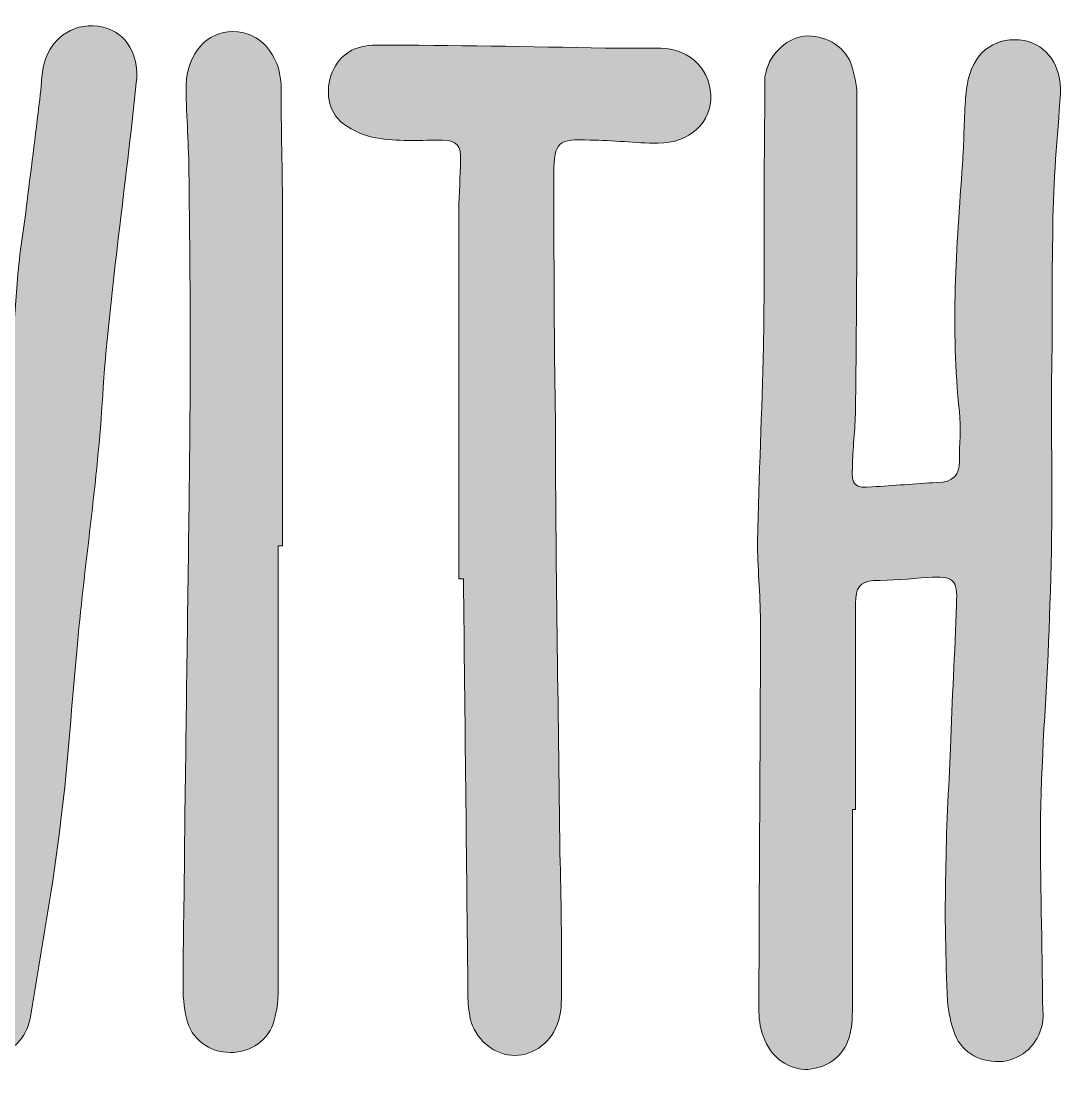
# Model space of a CAD drawing. Header units: inches. Extents: x 72 to 1008, y -925 to -156.
# Drawn here: x 603.3 to 835, y -552.7 to -318.8 of the extents above; entities that cross this region are included whole.
import ezdxf

# ---------------------------------------------------------------- set-up
doc = ezdxf.new("R2010")
doc.units = ezdxf.units.IN
doc.header["$MEASUREMENT"] = 0
doc.layers.add('Layer 1', color=7, linetype='Continuous')

# ---------------------------------------------------------------- blocks, each defined once
blk = doc.blocks.new('block 2')
at = {"layer": 'Layer 1', "true_color": 0xffffff}
h = blk.add_hatch(color=7, dxfattribs=at)
h.dxf.hatch_style = 2
edge = h.paths.add_edge_path()
edge.add_spline(control_points=[(615.84, -457.37), (617.51, -438.57), (620.54, -419.44), (621.54, -400.31), (623.22, -377.83), (626.58, -355.34), (628.93, -332.52), (629.6, -326.48), (626.91, -321.45), (621.54, -320.1), (615.5, -318.76), (610.13, -322.12), (608.45, -328.16), (607.78, -330.84), (607.78, -333.53), (607.45, -336.21), (606.44, -344.27), (605.43, -352.32), (604.43, -360.38), (603.75, -365.75), (602.75, -371.45), (602.41, -377.16), (601.07, -392.6), (600.4, -407.7), (599.06, -423.14), (596.71, -445.29), (594.36, -467.44), (592.01, -489.59), (592.01, -490.26), (592.01, -490.93), (591.67, -491.26), (591.67, -492.27), (591, -492.94), (590.67, -493.61), (590, -492.94), (589.66, -492.61), (589.32, -491.94), (588.99, -491.26), (588.65, -490.59), (588.65, -489.92), (583.96, -473.81), (579.26, -457.7), (574.56, -441.26), (572.88, -435.55), (569.19, -432.2), (564.15, -432.2), (558.45, -432.2), (554.76, -435.55), (553.08, -440.92), (548.71, -457.03), (544.02, -472.81), (539.65, -488.92), (538.98, -490.59), (537.97, -491.94), (536.97, -493.61), (536.63, -491.94), (535.96, -489.92), (535.63, -488.24), (533.95, -471.8), (531.93, -455.69), (530.59, -439.25), (528.58, -418.1), (527.23, -396.96), (525.22, -375.81), (523.88, -360.71), (521.86, -345.61), (519.85, -330.84), (519.52, -328.16), (518.51, -325.81), (516.83, -323.79), (514.15, -320.1), (509.45, -319.1), (505.09, -320.44), (501.06, -321.78), (498.71, -325.47), (498.71, -331.18), (499.72, -340.58), (501.06, -351.32), (502.4, -361.72), (503.07, -367.76), (504.08, -373.47), (504.42, -379.51), (505.76, -394.61), (506.76, -409.71), (508.11, -424.81), (509.11, -436.56), (511.13, -447.97), (512.13, -459.72), (514.48, -479.86), (516.5, -499.99), (518.84, -520.13), (519.85, -526.84), (520.86, -533.89), (522.54, -540.6), (523.88, -547.65), (530.59, -551), (536.63, -548.32), (538.98, -546.98), (541.67, -544.63), (543.01, -542.28), (546.03, -535.9), (549.05, -529.19), (551.06, -522.14), (555.09, -510.4), (558.45, -498.65), (562.14, -486.9), (562.48, -485.9), (563.15, -484.89), (563.82, -484.22), (564.49, -484.89), (565.16, -485.9), (565.5, -486.9), (565.83, -487.57), (566.17, -488.24), (566.17, -488.92), (570.53, -502.34), (574.56, -516.1), (578.92, -529.19), (580.6, -534.22), (582.95, -539.26), (585.63, -543.96), (588.32, -547.98), (592.34, -550), (597.04, -548.99), (602.08, -547.98), (604.76, -544.63), (605.43, -539.93), (607.78, -525.5), (610.47, -511.07), (612.14, -496.63), (613.82, -483.55), (614.49, -470.46), (615.84, -457.37)], knot_values=[0, 0, 0, 0, 1, 1, 1, 2, 2, 2, 3, 3, 3, 4, 4, 4, 5, 5, 5, 6, 6, 6, 7, 7, 7, 8, 8, 8, 9, 9, 9, 10, 10, 10, 11, 11, 11, 12, 12, 12, 13, 13, 13, 14, 14, 14, 15, 15, 15, 16, 16, 16, 17, 17, 17, 18, 18, 18, 19, 19, 19, 20, 20, 20, 21, 21, 21, 22, 22, 22, 23, 23, 23, 24, 24, 24, 25, 25, 25, 26, 26, 26, 27, 27, 27, 28, 28, 28, 29, 29, 29, 30, 30, 30, 31, 31, 31, 32, 32, 32, 33, 33, 33, 34, 34, 34, 35, 35, 35, 36, 36, 36, 37, 37, 37, 38, 38, 38, 39, 39, 39, 40, 40, 40, 41, 41, 41, 42, 42, 42, 43, 43, 43, 44, 44, 44, 44], degree=3, periodic=1)
h = blk.add_hatch(color=7, dxfattribs=at)
h.dxf.hatch_style = 2
edge = h.paths.add_edge_path()
edge.add_spline(control_points=[(639.66, -501.33), (639.66, -512.41), (639.33, -523.15), (639.33, -533.89), (639.33, -536.57), (639.66, -539.26), (640.33, -541.61), (641.68, -545.97), (646.04, -548.66), (650.74, -548.32), (655.1, -547.98), (659.13, -544.96), (659.8, -540.26), (660.47, -538.25), (660.47, -536.57), (660.47, -534.56), (660.47, -522.14), (660.47, -510.06), (660.47, -497.64), (660.47, -476.83), (660.47, -456.03), (660.47, -435.55), (660.81, -435.55), (661.14, -435.55), (661.48, -435.55), (661.48, -411.05), (661.48, -386.55), (661.48, -362.05), (661.48, -352.32), (661.14, -342.59), (661.14, -332.86), (660.81, -326.14), (656.44, -321.11), (650.4, -321.11), (644.7, -321.11), (640.33, -325.81), (640, -332.86), (640, -334.2), (640, -335.21), (640, -336.21), (640.33, -342.59), (640.67, -348.97), (640.67, -355.34), (641, -379.17), (641, -403), (640.67, -426.83), (640.33, -451.66), (640, -476.5), (639.66, -501.33)], knot_values=[0, 0, 0, 0, 1, 1, 1, 2, 2, 2, 3, 3, 3, 4, 4, 4, 5, 5, 5, 6, 6, 6, 7, 7, 7, 8, 8, 8, 9, 9, 9, 10, 10, 10, 11, 11, 11, 12, 12, 12, 13, 13, 13, 14, 14, 14, 15, 15, 15, 16, 16, 16, 16], degree=3, periodic=1)
h = blk.add_hatch(color=7, dxfattribs=at)
h.dxf.hatch_style = 2
edge = h.paths.add_edge_path()
edge.add_spline(control_points=[(834.65, -334.87), (834.98, -328.83), (831.63, -324.13), (826.59, -323.12), (820.55, -322.12), (815.85, -325.14), (814.18, -331.51), (813.84, -333.19), (813.5, -334.87), (813.5, -336.55), (813.17, -341.25), (813.17, -345.95), (812.83, -350.64), (811.49, -369.1), (810.15, -387.23), (812.16, -405.68), (812.5, -409.38), (812.16, -413.07), (812.16, -416.76), (812.16, -419.78), (810.82, -421.46), (807.13, -421.46), (802.43, -421.79), (797.4, -422.13), (792.7, -422.46), (789.01, -422.8), (788, -422.13), (788.33, -418.1), (788.33, -414.07), (789.01, -409.71), (789.01, -405.35), (789.34, -381.86), (789.34, -358.7), (789.34, -335.21), (789.34, -332.86), (788.67, -330.51), (788, -328.16), (786.32, -324.13), (781.96, -321.78), (777.59, -322.12), (773.23, -322.79), (769.54, -326.48), (768.87, -331.18), (768.87, -332.86), (768.87, -334.53), (768.87, -336.21), (768.53, -354.67), (768.87, -372.79), (768.53, -391.25), (768.2, -405.68), (767.53, -420.12), (767.19, -434.55), (767.19, -440.25), (767.86, -446.29), (767.86, -452.33), (767.86, -481.2), (767.53, -510.4), (767.53, -539.26), (767.53, -541.27), (767.86, -543.62), (768.87, -545.63), (770.55, -550), (775.25, -552.68), (779.27, -552.01), (783.97, -551.34), (787.33, -547.98), (788, -543.29), (788.33, -541.61), (788.33, -539.59), (788.33, -537.92), (788.33, -523.48), (788.33, -508.72), (788.33, -494.29), (788.67, -494.29), (788.67, -494.29), (789.01, -494.29), (789.01, -478.85), (789.01, -463.75), (789.01, -448.31), (789.01, -444.95), (790.01, -443.61), (793.03, -443.27), (797.06, -443.27), (801.09, -442.94), (805.12, -442.6), (810.82, -442.27), (811.83, -442.94), (811.49, -448.64), (811.16, -459.38), (810.48, -469.79), (810.15, -480.53), (809.81, -489.59), (809.14, -498.98), (809.14, -508.38), (808.81, -517.78), (809.14, -527.51), (809.48, -536.91), (809.81, -539.26), (810.15, -541.94), (811.16, -544.29), (812.83, -548.66), (817.2, -550.67), (821.89, -550.33), (826.26, -549.66), (829.61, -546.64), (830.62, -541.94), (830.96, -539.93), (830.62, -537.92), (830.62, -535.9), (830.62, -521.47), (829.95, -507.37), (830.28, -493.28), (830.62, -478.18), (831.96, -463.41), (832.3, -448.64), (832.97, -432.53), (832.63, -416.76), (832.63, -400.65), (832.97, -388.57), (832.63, -376.49), (832.97, -364.4), (832.97, -354.34), (833.98, -344.6), (834.65, -334.87)], knot_values=[0, 0, 0, 0, 1, 1, 1, 2, 2, 2, 3, 3, 3, 4, 4, 4, 5, 5, 5, 6, 6, 6, 7, 7, 7, 8, 8, 8, 9, 9, 9, 10, 10, 10, 11, 11, 11, 12, 12, 12, 13, 13, 13, 14, 14, 14, 15, 15, 15, 16, 16, 16, 17, 17, 17, 18, 18, 18, 19, 19, 19, 20, 20, 20, 21, 21, 21, 22, 22, 22, 23, 23, 23, 24, 24, 24, 25, 25, 25, 26, 26, 26, 27, 27, 27, 28, 28, 28, 29, 29, 29, 30, 30, 30, 31, 31, 31, 32, 32, 32, 33, 33, 33, 34, 34, 34, 35, 35, 35, 36, 36, 36, 37, 37, 37, 38, 38, 38, 39, 39, 39, 40, 40, 40, 41, 41, 41, 41], degree=3, periodic=1)
h = blk.add_hatch(color=7, dxfattribs=at)
h.dxf.hatch_style = 2
edge = h.paths.add_edge_path()
edge.add_spline(control_points=[(729.94, -345.27), (734.98, -345.27), (740.01, -345.95), (745.05, -345.95), (752.09, -345.95), (757.13, -341.25), (756.79, -335.21), (756.46, -328.83), (751.42, -324.47), (744.37, -324.8), (740.68, -324.8), (736.99, -324.8), (733.3, -324.8), (716.52, -324.47), (699.4, -324.13), (682.29, -324.13), (677.59, -324.13), (674.23, -326.14), (672.55, -330.17), (670.88, -334.2), (671.55, -338.9), (674.9, -341.58), (677.25, -343.26), (680.27, -344.6), (683.29, -344.94), (687.99, -345.61), (692.35, -345.27), (697.05, -345.27), (700.07, -345.27), (701.41, -346.62), (701.08, -349.64), (701.08, -353.33), (700.74, -357.02), (700.74, -361.05), (700.74, -388.23), (700.74, -415.75), (700.74, -442.94), (701.08, -442.94), (701.41, -442.94), (701.75, -442.94), (702.09, -474.15), (702.42, -505.03), (702.76, -536.24), (702.76, -537.92), (703.09, -539.93), (703.43, -541.61), (705.11, -545.97), (708.8, -548.99), (713.16, -548.99), (717.52, -548.99), (721.55, -545.97), (722.89, -541.27), (723.57, -539.26), (723.57, -536.91), (723.57, -534.89), (723.57, -524.49), (723.57, -514.09), (723.23, -504.02), (722.89, -471.46), (722.22, -438.91), (722.22, -406.69), (721.89, -388.57), (721.89, -370.44), (721.89, -352.66), (721.89, -345.61), (722.89, -344.94), (729.94, -345.27)], knot_values=[0, 0, 0, 0, 1, 1, 1, 2, 2, 2, 3, 3, 3, 4, 4, 4, 5, 5, 5, 6, 6, 6, 7, 7, 7, 8, 8, 8, 9, 9, 9, 10, 10, 10, 11, 11, 11, 12, 12, 12, 13, 13, 13, 14, 14, 14, 15, 15, 15, 16, 16, 16, 17, 17, 17, 18, 18, 18, 19, 19, 19, 20, 20, 20, 21, 21, 21, 22, 22, 22, 22], degree=3, periodic=1)
at = {"layer": 'Layer 1', "lineweight": 0}
for points, knots in [([(615.84, -457.37), (617.51, -438.57), (620.54, -419.44), (621.54, -400.31), (623.22, -377.83), (626.58, -355.34), (628.93, -332.52), (629.6, -326.48), (626.91, -321.45), (621.54, -320.1), (615.5, -318.76), (610.13, -322.12), (608.45, -328.16), (607.78, -330.84), (607.78, -333.53), (607.45, -336.21), (606.44, -344.27), (605.43, -352.32), (604.43, -360.38), (603.75, -365.75), (602.75, -371.45), (602.41, -377.16), (601.07, -392.6), (600.4, -407.7), (599.06, -423.14), (596.71, -445.29), (594.36, -467.44), (592.01, -489.59), (592.01, -490.26), (592.01, -490.93), (591.67, -491.26), (591.67, -492.27), (591, -492.94), (590.67, -493.61), (590, -492.94), (589.66, -492.61), (589.32, -491.94), (588.99, -491.26), (588.65, -490.59), (588.65, -489.92), (583.96, -473.81), (579.26, -457.7), (574.56, -441.26), (572.88, -435.55), (569.19, -432.2), (564.15, -432.2), (558.45, -432.2), (554.76, -435.55), (553.08, -440.92), (548.71, -457.03), (544.02, -472.81), (539.65, -488.92), (538.98, -490.59), (537.97, -491.94), (536.97, -493.61), (536.63, -491.94), (535.96, -489.92), (535.63, -488.24), (533.95, -471.8), (531.93, -455.69), (530.59, -439.25), (528.58, -418.1), (527.23, -396.96), (525.22, -375.81), (523.88, -360.71), (521.86, -345.61), (519.85, -330.84), (519.52, -328.16), (518.51, -325.81), (516.83, -323.79), (514.15, -320.1), (509.45, -319.1), (505.09, -320.44), (501.06, -321.78), (498.71, -325.47), (498.71, -331.18), (499.72, -340.58), (501.06, -351.32), (502.4, -361.72), (503.07, -367.76), (504.08, -373.47), (504.42, -379.51), (505.76, -394.61), (506.76, -409.71), (508.11, -424.81), (509.11, -436.56), (511.13, -447.97), (512.13, -459.72), (514.48, -479.86), (516.5, -499.99), (518.84, -520.13), (519.85, -526.84), (520.86, -533.89), (522.54, -540.6), (523.88, -547.65), (530.59, -551), (536.63, -548.32), (538.98, -546.98), (541.67, -544.63), (543.01, -542.28), (546.03, -535.9), (549.05, -529.19), (551.06, -522.14), (555.09, -510.4), (558.45, -498.65), (562.14, -486.9), (562.48, -485.9), (563.15, -484.89), (563.82, -484.22), (564.49, -484.89), (565.16, -485.9), (565.5, -486.9), (565.83, -487.57), (566.17, -488.24), (566.17, -488.92), (570.53, -502.34), (574.56, -516.1), (578.92, -529.19), (580.6, -534.22), (582.95, -539.26), (585.63, -543.96), (588.32, -547.98), (592.34, -550), (597.04, -548.99), (602.08, -547.98), (604.76, -544.63), (605.43, -539.93), (607.78, -525.5), (610.47, -511.07), (612.14, -496.63), (613.82, -483.55), (614.49, -470.46), (615.84, -457.37)], [0, 0, 0, 0, 1, 1, 1, 2, 2, 2, 3, 3, 3, 4, 4, 4, 5, 5, 5, 6, 6, 6, 7, 7, 7, 8, 8, 8, 9, 9, 9, 10, 10, 10, 11, 11, 11, 12, 12, 12, 13, 13, 13, 14, 14, 14, 15, 15, 15, 16, 16, 16, 17, 17, 17, 18, 18, 18, 19, 19, 19, 20, 20, 20, 21, 21, 21, 22, 22, 22, 23, 23, 23, 24, 24, 24, 25, 25, 25, 26, 26, 26, 27, 27, 27, 28, 28, 28, 29, 29, 29, 30, 30, 30, 31, 31, 31, 32, 32, 32, 33, 33, 33, 34, 34, 34, 35, 35, 35, 36, 36, 36, 37, 37, 37, 38, 38, 38, 39, 39, 39, 40, 40, 40, 41, 41, 41, 42, 42, 42, 43, 43, 43, 44, 44, 44, 44]), ([(639.66, -501.33), (639.66, -512.41), (639.33, -523.15), (639.33, -533.89), (639.33, -536.57), (639.66, -539.26), (640.33, -541.61), (641.68, -545.97), (646.04, -548.66), (650.74, -548.32), (655.1, -547.98), (659.13, -544.96), (659.8, -540.26), (660.47, -538.25), (660.47, -536.57), (660.47, -534.56), (660.47, -522.14), (660.47, -510.06), (660.47, -497.64), (660.47, -476.83), (660.47, -456.03), (660.47, -435.55), (660.81, -435.55), (661.14, -435.55), (661.48, -435.55), (661.48, -411.05), (661.48, -386.55), (661.48, -362.05), (661.48, -352.32), (661.14, -342.59), (661.14, -332.86), (660.81, -326.14), (656.44, -321.11), (650.4, -321.11), (644.7, -321.11), (640.33, -325.81), (640, -332.86), (640, -334.2), (640, -335.21), (640, -336.21), (640.33, -342.59), (640.67, -348.97), (640.67, -355.34), (641, -379.17), (641, -403), (640.67, -426.83), (640.33, -451.66), (640, -476.5), (639.66, -501.33)], [0, 0, 0, 0, 1, 1, 1, 2, 2, 2, 3, 3, 3, 4, 4, 4, 5, 5, 5, 6, 6, 6, 7, 7, 7, 8, 8, 8, 9, 9, 9, 10, 10, 10, 11, 11, 11, 12, 12, 12, 13, 13, 13, 14, 14, 14, 15, 15, 15, 16, 16, 16, 16]), ([(834.65, -334.87), (834.98, -328.83), (831.63, -324.13), (826.59, -323.12), (820.55, -322.12), (815.85, -325.14), (814.18, -331.51), (813.84, -333.19), (813.5, -334.87), (813.5, -336.55), (813.17, -341.25), (813.17, -345.95), (812.83, -350.64), (811.49, -369.1), (810.15, -387.23), (812.16, -405.68), (812.5, -409.38), (812.16, -413.07), (812.16, -416.76), (812.16, -419.78), (810.82, -421.46), (807.13, -421.46), (802.43, -421.79), (797.4, -422.13), (792.7, -422.46), (789.01, -422.8), (788, -422.13), (788.33, -418.1), (788.33, -414.07), (789.01, -409.71), (789.01, -405.35), (789.34, -381.86), (789.34, -358.7), (789.34, -335.21), (789.34, -332.86), (788.67, -330.51), (788, -328.16), (786.32, -324.13), (781.96, -321.78), (777.59, -322.12), (773.23, -322.79), (769.54, -326.48), (768.87, -331.18), (768.87, -332.86), (768.87, -334.53), (768.87, -336.21), (768.53, -354.67), (768.87, -372.79), (768.53, -391.25), (768.2, -405.68), (767.53, -420.12), (767.19, -434.55), (767.19, -440.25), (767.86, -446.29), (767.86, -452.33), (767.86, -481.2), (767.53, -510.4), (767.53, -539.26), (767.53, -541.27), (767.86, -543.62), (768.87, -545.63), (770.55, -550), (775.25, -552.68), (779.27, -552.01), (783.97, -551.34), (787.33, -547.98), (788, -543.29), (788.33, -541.61), (788.33, -539.59), (788.33, -537.92), (788.33, -523.48), (788.33, -508.72), (788.33, -494.29), (788.67, -494.29), (788.67, -494.29), (789.01, -494.29), (789.01, -478.85), (789.01, -463.75), (789.01, -448.31), (789.01, -444.95), (790.01, -443.61), (793.03, -443.27), (797.06, -443.27), (801.09, -442.94), (805.12, -442.6), (810.82, -442.27), (811.83, -442.94), (811.49, -448.64), (811.16, -459.38), (810.48, -469.79), (810.15, -480.53), (809.81, -489.59), (809.14, -498.98), (809.14, -508.38), (808.81, -517.78), (809.14, -527.51), (809.48, -536.91), (809.81, -539.26), (810.15, -541.94), (811.16, -544.29), (812.83, -548.66), (817.2, -550.67), (821.89, -550.33), (826.26, -549.66), (829.61, -546.64), (830.62, -541.94), (830.96, -539.93), (830.62, -537.92), (830.62, -535.9), (830.62, -521.47), (829.95, -507.37), (830.28, -493.28), (830.62, -478.18), (831.96, -463.41), (832.3, -448.64), (832.97, -432.53), (832.63, -416.76), (832.63, -400.65), (832.97, -388.57), (832.63, -376.49), (832.97, -364.4), (832.97, -354.34), (833.98, -344.6), (834.65, -334.87)], [0, 0, 0, 0, 1, 1, 1, 2, 2, 2, 3, 3, 3, 4, 4, 4, 5, 5, 5, 6, 6, 6, 7, 7, 7, 8, 8, 8, 9, 9, 9, 10, 10, 10, 11, 11, 11, 12, 12, 12, 13, 13, 13, 14, 14, 14, 15, 15, 15, 16, 16, 16, 17, 17, 17, 18, 18, 18, 19, 19, 19, 20, 20, 20, 21, 21, 21, 22, 22, 22, 23, 23, 23, 24, 24, 24, 25, 25, 25, 26, 26, 26, 27, 27, 27, 28, 28, 28, 29, 29, 29, 30, 30, 30, 31, 31, 31, 32, 32, 32, 33, 33, 33, 34, 34, 34, 35, 35, 35, 36, 36, 36, 37, 37, 37, 38, 38, 38, 39, 39, 39, 40, 40, 40, 41, 41, 41, 41]), ([(729.94, -345.27), (734.98, -345.27), (740.01, -345.95), (745.05, -345.95), (752.09, -345.95), (757.13, -341.25), (756.79, -335.21), (756.46, -328.83), (751.42, -324.47), (744.37, -324.8), (740.68, -324.8), (736.99, -324.8), (733.3, -324.8), (716.52, -324.47), (699.4, -324.13), (682.29, -324.13), (677.59, -324.13), (674.23, -326.14), (672.55, -330.17), (670.88, -334.2), (671.55, -338.9), (674.9, -341.58), (677.25, -343.26), (680.27, -344.6), (683.29, -344.94), (687.99, -345.61), (692.35, -345.27), (697.05, -345.27), (700.07, -345.27), (701.41, -346.62), (701.08, -349.64), (701.08, -353.33), (700.74, -357.02), (700.74, -361.05), (700.74, -388.23), (700.74, -415.75), (700.74, -442.94), (701.08, -442.94), (701.41, -442.94), (701.75, -442.94), (702.09, -474.15), (702.42, -505.03), (702.76, -536.24), (702.76, -537.92), (703.09, -539.93), (703.43, -541.61), (705.11, -545.97), (708.8, -548.99), (713.16, -548.99), (717.52, -548.99), (721.55, -545.97), (722.89, -541.27), (723.57, -539.26), (723.57, -536.91), (723.57, -534.89), (723.57, -524.49), (723.57, -514.09), (723.23, -504.02), (722.89, -471.46), (722.22, -438.91), (722.22, -406.69), (721.89, -388.57), (721.89, -370.44), (721.89, -352.66), (721.89, -345.61), (722.89, -344.94), (729.94, -345.27)], [0, 0, 0, 0, 1, 1, 1, 2, 2, 2, 3, 3, 3, 4, 4, 4, 5, 5, 5, 6, 6, 6, 7, 7, 7, 8, 8, 8, 9, 9, 9, 10, 10, 10, 11, 11, 11, 12, 12, 12, 13, 13, 13, 14, 14, 14, 15, 15, 15, 16, 16, 16, 17, 17, 17, 18, 18, 18, 19, 19, 19, 20, 20, 20, 21, 21, 21, 22, 22, 22, 22])]:
    blk.add_open_spline(points, degree=3, knots=knots, dxfattribs=at)

msp = doc.modelspace()

# ---------------------------------------------------------------- block references
at = {"layer": 'Layer 1'}
msp.add_blockref('block 2', (0, 0), dxfattribs=at)

doc.saveas('drawing.dxf')
